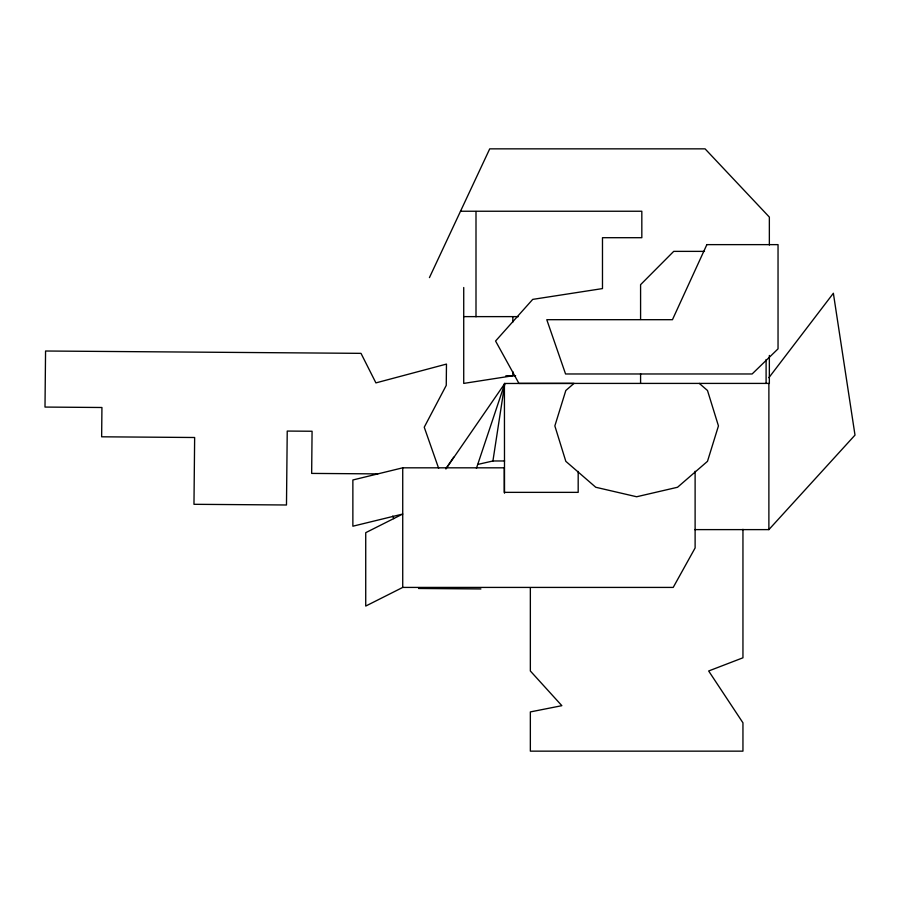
<?xml version="1.0" encoding="UTF-8"?>
<svg xmlns="http://www.w3.org/2000/svg" width="900" height="900" viewBox="0 0 900 900"><rect width="100%" height="100%" fill="white"/><g stroke="black" fill="none" stroke-linecap="round" stroke-linejoin="round"><path stroke-width="1.35" d="M504.517 493.189L504.416 383.411M477.72 464.445L492.919 460.98L504.81 383.479L573.998 383.411L565.819 390.499L554.85 425.914L565.819 461.329L595.755 487.26L636.649 496.755L677.543 487.26L707.49 461.329L718.447 425.914L707.49 390.499L699.311 383.411M476.415 468.36L504.81 383.479L446.006 468.81M429.435 277.616L489.724 148.849L705.071 148.849L769.354 217.091L769.354 245.036M445.86 468.72L453.724 457.144M768.881 377.696L833.366 293.254L855 435.105L768.881 529.616L694.721 529.616M695.115 471.262L695.115 547.954L673.211 587.419L402.728 587.419L365.726 606.06L365.726 532.676L402.728 514.046L352.868 526.207L352.868 479.981L402.728 467.82L504.259 467.82L504.259 492.356L578.183 492.356L578.183 471.397M460.507 211.241L641.824 211.241L641.824 237.701L602.482 237.701L602.482 288.585L532.71 299.385L495.574 341.032L518.94 383.411L769.354 383.411L769.354 355.455M704.509 251.37L673.717 251.37L640.586 284.67L640.586 319.444M463.725 316.62L518.389 316.62M505.868 375.761L515.61 375.761M492.919 460.98L504.608 460.969M377.798 473.895L311.659 473.411L312.075 431.246L287.235 431.066L286.481 504.99L193.972 504.304L194.648 437.501L101.644 436.804L101.936 407.498L45 407.07L45.562 351.011L361.001 353.351L375.907 382.894L446.468 364.084L446.254 385.38L424.238 427.207L438.637 468.304M418.545 588.476L480.904 588.949M392.782 516.049L393.728 518.681M768.881 383.411L768.881 529.616M766.102 359.527L766.102 383.411M742.95 529.301L742.95 657.799L708.66 670.984L742.95 722.812L742.95 751.151L530.347 751.151L530.347 711.923L561.859 705.679L530.347 670.984L530.347 587.835M640.586 373.68L640.586 383.411M512.831 316.62L512.831 322.121M512.831 371.632L512.831 375.761L463.725 383.411L463.725 287.505M475.999 211.511L475.999 316.8M402.728 467.82L402.728 587.419M706.86 244.631L672.457 319.691L546.784 319.691L565.56 373.973L752.13 373.973L778.039 348.851L778.039 244.631L706.86 244.631"/></g></svg>
